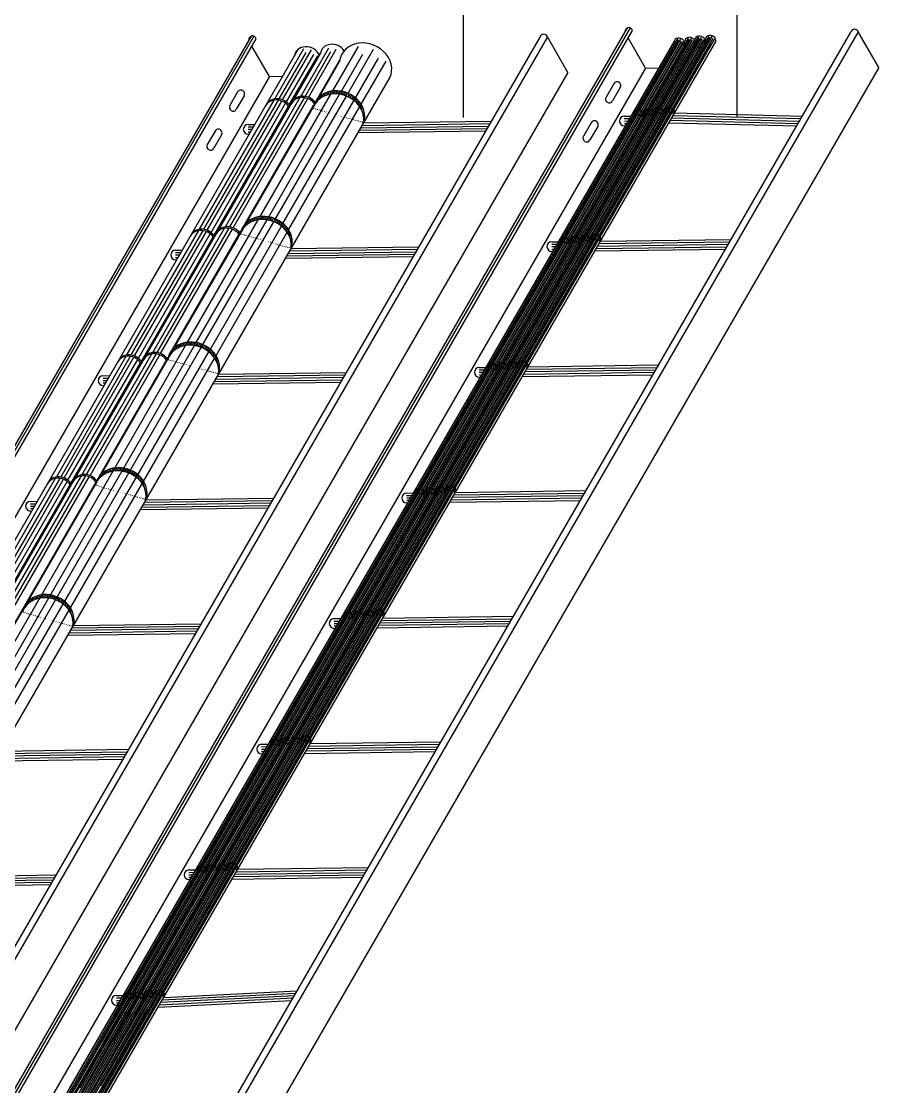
# Model space of a CAD drawing. Header units: millimetres. Extents: x -1335 to 33749, y 2338 to 5277.
# Drawn here: x 32895.4 to 33113, y 4265.2 to 4535.8 of the extents above; entities that cross this region are included whole.
import ezdxf

# ---------------------------------------------------------------- set-up
doc = ezdxf.new("R2010")
doc.units = ezdxf.units.MM
doc.layers.add('CABLE TRAY', color=4, linetype='Continuous')
doc.layers.add('metraj', color=7, linetype='Continuous')

msp = doc.modelspace()

# ---------------------------------------------------------------- hatches: boundary and pattern name
at = {"layer": 'metraj', "linetype": 'ByBlock'}
h = msp.add_hatch(dxfattribs=at)
h.set_pattern_fill('ANSI31', color=8, scale=0.122809, angle=30, style=0)
h.set_pattern_definition([(105, (32903.29036, 5238.92474), (-0.37663235, -0.10091833), [])])
edge = h.paths.add_edge_path()
edge.add_ellipse((32975.96, 4512.29), major_axis=(-6.3, 2.31), ratio=0.85704, start_angle=180.1505, end_angle=336.4021)
edge.add_ellipse((32975.96, 4512.29), major_axis=(-6.3, 2.31), ratio=0.85704, start_angle=336.4021, end_angle=343.5778)
edge.add_line((32970.48, 4516.03), (32969.68, 4514.65))
edge.add_ellipse((32975.96, 4512.29), major_axis=(-6.3, 2.31), ratio=0.85704, start_angle=359.5297, end_angle=366.7054)
edge.add_ellipse((32975.96, 4512.29), major_axis=(-6.3, 2.31), ratio=0.85704, start_angle=366.7054, end_angle=368.5068)
edge.add_ellipse((32975.74, 4511.48), major_axis=(-6.3, 2.31), ratio=0.85704, start_angle=188.5068, end_angle=360.1505, ccw=False)
h = msp.add_hatch(dxfattribs=at)
h.set_pattern_fill('ANSI31', color=8, scale=0.024562, angle=30, style=0)
h.set_pattern_definition([(105, (33040.13018, 4657.72838), (-0.07532647, -0.020183667), [])])
edge = h.paths.add_edge_path()
edge.add_line((33053.57, 4513.15), (33053.41, 4512.87))
edge.add_ellipse((33054.66, 4512.4), major_axis=(-1.26, 0.46), ratio=0.85704, start_angle=359.5297, end_angle=368.5068)
edge.add_ellipse((33054.62, 4512.24), major_axis=(-1.26, 0.46), ratio=0.85704, start_angle=188.5068, end_angle=360.1505, ccw=False)
edge.add_ellipse((33054.66, 4512.4), major_axis=(-1.26, 0.46), ratio=0.85704, start_angle=180.1505, end_angle=343.5778)
h = msp.add_hatch(dxfattribs=at)
h.set_pattern_fill('ANSI31', color=8, scale=0.024562, angle=30, style=0)
h.set_pattern_definition([(105, (33042.68575, 4658.034325), (-0.07532647, -0.020183667), [])])
edge = h.paths.add_edge_path()
edge.add_line((33056.12, 4513.46), (33055.96, 4513.18))
edge.add_ellipse((33057.22, 4512.71), major_axis=(-1.26, 0.46), ratio=0.85704, start_angle=359.5297, end_angle=368.5068)
edge.add_ellipse((33057.18, 4512.55), major_axis=(-1.26, 0.46), ratio=0.85704, start_angle=188.5068, end_angle=360.1505, ccw=False)
edge.add_ellipse((33057.22, 4512.71), major_axis=(-1.26, 0.46), ratio=0.85704, start_angle=180.1505, end_angle=343.5778)
h = msp.add_hatch(dxfattribs=at)
h.set_pattern_fill('ANSI31', color=8, scale=0.024562, angle=30, style=0)
h.set_pattern_definition([(105, (33045.372525, 4658.22063), (-0.07532647, -0.020183667), [])])
edge = h.paths.add_edge_path()
edge.add_line((33058.81, 4513.64), (33058.65, 4513.37))
edge.add_ellipse((33059.91, 4512.89), major_axis=(-1.26, 0.46), ratio=0.85704, start_angle=359.5297, end_angle=368.5068)
edge.add_ellipse((33059.86, 4512.73), major_axis=(-1.26, 0.46), ratio=0.85704, start_angle=188.5068, end_angle=360.1505, ccw=False)
edge.add_ellipse((33059.91, 4512.89), major_axis=(-1.26, 0.46), ratio=0.85704, start_angle=180.1505, end_angle=343.5778)
h = msp.add_hatch(dxfattribs=at)
h.set_pattern_fill('ANSI31', color=8, scale=0.024562, angle=30, style=0)
h.set_pattern_definition([(105, (33037.44227, 4657.54142), (-0.07532647, -0.020183667), [])])
edge = h.paths.add_edge_path()
edge.add_line((33050.88, 4512.96), (33050.72, 4512.69))
edge.add_ellipse((33051.98, 4512.21), major_axis=(-1.26, 0.46), ratio=0.85704, start_angle=359.5297, end_angle=368.5068)
edge.add_ellipse((33051.93, 4512.05), major_axis=(-1.26, 0.46), ratio=0.85704, start_angle=188.5068, end_angle=360.1505, ccw=False)
edge.add_ellipse((33051.98, 4512.21), major_axis=(-1.26, 0.46), ratio=0.85704, start_angle=180.1505, end_angle=343.5778)
h = msp.add_hatch(dxfattribs=at)
h.set_pattern_fill('ANSI31', color=8, scale=0.122809, angle=30, style=0)
h.set_pattern_definition([(105, (32884.869, 5207.01804), (-0.37663235, -0.10091833), [])])
edge = h.paths.add_edge_path()
edge.add_ellipse((32957.54, 4480.38), major_axis=(-6.3, 2.31), ratio=0.85704, start_angle=180.1505, end_angle=336.4021)
edge.add_ellipse((32957.54, 4480.38), major_axis=(-6.3, 2.31), ratio=0.85704, start_angle=336.4021, end_angle=343.5778)
edge.add_line((32952.06, 4484.13), (32951.26, 4482.74))
edge.add_ellipse((32957.54, 4480.38), major_axis=(-6.3, 2.31), ratio=0.85704, start_angle=359.5297, end_angle=366.7054)
edge.add_ellipse((32957.54, 4480.38), major_axis=(-6.3, 2.31), ratio=0.85704, start_angle=366.7054, end_angle=368.5068)
edge.add_ellipse((32957.32, 4479.57), major_axis=(-6.3, 2.31), ratio=0.85704, start_angle=188.5068, end_angle=360.1505, ccw=False)
h = msp.add_hatch(dxfattribs=at)
h.set_pattern_fill('ANSI31', color=8, scale=0.024562, angle=30, style=0)
h.set_pattern_definition([(105, (33021.42691, 4625.333376), (-0.07532647, -0.020183667), [])])
edge = h.paths.add_edge_path()
edge.add_line((33034.87, 4480.76), (33034.71, 4480.48))
edge.add_ellipse((33035.96, 4480.01), major_axis=(-1.26, 0.46), ratio=0.85704, start_angle=359.5297, end_angle=368.5068)
edge.add_ellipse((33035.92, 4479.84), major_axis=(-1.26, 0.46), ratio=0.85704, start_angle=188.5068, end_angle=360.1505, ccw=False)
edge.add_ellipse((33035.96, 4480.01), major_axis=(-1.26, 0.46), ratio=0.85704, start_angle=180.1505, end_angle=343.5778)
h = msp.add_hatch(dxfattribs=at)
h.set_pattern_fill('ANSI31', color=8, scale=0.024562, angle=30, style=0)
h.set_pattern_definition([(105, (33023.982485, 4625.63932), (-0.07532647, -0.020183667), [])])
edge = h.paths.add_edge_path()
edge.add_line((33037.42, 4481.06), (33037.26, 4480.78))
edge.add_ellipse((33038.52, 4480.31), major_axis=(-1.26, 0.46), ratio=0.85704, start_angle=359.5297, end_angle=368.5068)
edge.add_ellipse((33038.47, 4480.15), major_axis=(-1.26, 0.46), ratio=0.85704, start_angle=188.5068, end_angle=360.1505, ccw=False)
edge.add_ellipse((33038.52, 4480.31), major_axis=(-1.26, 0.46), ratio=0.85704, start_angle=180.1505, end_angle=343.5778)
h = msp.add_hatch(dxfattribs=at)
h.set_pattern_fill('ANSI31', color=8, scale=0.024562, angle=30, style=0)
h.set_pattern_definition([(105, (33026.66926, 4625.82562), (-0.07532647, -0.020183667), [])])
edge = h.paths.add_edge_path()
edge.add_line((33040.11, 4481.25), (33039.95, 4480.97))
edge.add_ellipse((33041.2, 4480.5), major_axis=(-1.26, 0.46), ratio=0.85704, start_angle=359.5297, end_angle=368.5068)
edge.add_ellipse((33041.16, 4480.34), major_axis=(-1.26, 0.46), ratio=0.85704, start_angle=188.5068, end_angle=360.1505, ccw=False)
edge.add_ellipse((33041.2, 4480.5), major_axis=(-1.26, 0.46), ratio=0.85704, start_angle=180.1505, end_angle=343.5778)
h = msp.add_hatch(dxfattribs=at)
h.set_pattern_fill('ANSI31', color=8, scale=0.024562, angle=30, style=0)
h.set_pattern_definition([(105, (33018.739, 4625.14641), (-0.07532647, -0.020183667), [])])
edge = h.paths.add_edge_path()
edge.add_line((33032.18, 4480.57), (33032.02, 4480.29))
edge.add_ellipse((33033.27, 4479.82), major_axis=(-1.26, 0.46), ratio=0.85704, start_angle=359.5297, end_angle=368.5068)
edge.add_ellipse((33033.23, 4479.66), major_axis=(-1.26, 0.46), ratio=0.85704, start_angle=188.5068, end_angle=360.1505, ccw=False)
edge.add_ellipse((33033.27, 4479.82), major_axis=(-1.26, 0.46), ratio=0.85704, start_angle=180.1505, end_angle=343.5778)
h = msp.add_hatch(dxfattribs=at)
h.set_pattern_fill('ANSI31', color=8, scale=0.122809, angle=30, style=0)
h.set_pattern_definition([(105, (32866.44767, 5175.11133), (-0.37663235, -0.10091833), [])])
edge = h.paths.add_edge_path()
edge.add_ellipse((32939.12, 4448.48), major_axis=(-6.3, 2.31), ratio=0.85704, start_angle=180.1505, end_angle=336.4021)
edge.add_ellipse((32939.12, 4448.48), major_axis=(-6.3, 2.31), ratio=0.85704, start_angle=336.4021, end_angle=343.5778)
edge.add_line((32933.64, 4452.22), (32932.84, 4450.83))
edge.add_ellipse((32939.12, 4448.48), major_axis=(-6.3, 2.31), ratio=0.85704, start_angle=359.5297, end_angle=366.7054)
edge.add_ellipse((32939.12, 4448.48), major_axis=(-6.3, 2.31), ratio=0.85704, start_angle=366.7054, end_angle=368.5068)
edge.add_ellipse((32938.9, 4447.67), major_axis=(-6.3, 2.31), ratio=0.85704, start_angle=188.5068, end_angle=360.1505, ccw=False)
h = msp.add_hatch(dxfattribs=at)
h.set_pattern_fill('ANSI31', color=8, scale=0.024562, angle=30, style=0)
h.set_pattern_definition([(105, (33000.2342, 4593.09515), (-0.07532647, -0.020183667), [])])
edge = h.paths.add_edge_path()
edge.add_line((33013.67, 4448.52), (33013.51, 4448.24))
edge.add_ellipse((33014.77, 4447.77), major_axis=(-1.26, 0.46), ratio=0.85704, start_angle=359.5297, end_angle=368.5068)
edge.add_ellipse((33014.72, 4447.61), major_axis=(-1.26, 0.46), ratio=0.85704, start_angle=188.5068, end_angle=360.1505, ccw=False)
edge.add_ellipse((33014.77, 4447.77), major_axis=(-1.26, 0.46), ratio=0.85704, start_angle=180.1505, end_angle=343.5778)
h = msp.add_hatch(dxfattribs=at)
h.set_pattern_fill('ANSI31', color=8, scale=0.024562, angle=30, style=0)
h.set_pattern_definition([(105, (33002.92211, 4593.28211), (-0.07532647, -0.020183667), [])])
edge = h.paths.add_edge_path()
edge.add_line((33016.36, 4448.7), (33016.2, 4448.43))
edge.add_ellipse((33017.46, 4447.96), major_axis=(-1.26, 0.46), ratio=0.85704, start_angle=359.5297, end_angle=368.5068)
edge.add_ellipse((33017.41, 4447.79), major_axis=(-1.26, 0.46), ratio=0.85704, start_angle=188.5068, end_angle=360.1505, ccw=False)
edge.add_ellipse((33017.46, 4447.96), major_axis=(-1.26, 0.46), ratio=0.85704, start_angle=180.1505, end_angle=343.5778)
h = msp.add_hatch(dxfattribs=at)
h.set_pattern_fill('ANSI31', color=8, scale=0.024562, angle=30, style=0)
h.set_pattern_definition([(105, (33005.47768, 4593.58805), (-0.07532647, -0.020183667), [])])
edge = h.paths.add_edge_path()
edge.add_line((33018.92, 4449.01), (33018.76, 4448.73))
edge.add_ellipse((33020.01, 4448.26), major_axis=(-1.26, 0.46), ratio=0.85704, start_angle=359.5297, end_angle=368.5068)
edge.add_ellipse((33019.97, 4448.1), major_axis=(-1.26, 0.46), ratio=0.85704, start_angle=188.5068, end_angle=360.1505, ccw=False)
edge.add_ellipse((33020.01, 4448.26), major_axis=(-1.26, 0.46), ratio=0.85704, start_angle=180.1505, end_angle=343.5778)
h = msp.add_hatch(dxfattribs=at)
h.set_pattern_fill('ANSI31', color=8, scale=0.024562, angle=30, style=0)
h.set_pattern_definition([(105, (33008.16445, 4593.77436), (-0.07532647, -0.020183667), [])])
edge = h.paths.add_edge_path()
edge.add_line((33021.6, 4449.2), (33021.44, 4448.92))
edge.add_ellipse((33022.7, 4448.45), major_axis=(-1.26, 0.46), ratio=0.85704, start_angle=359.5297, end_angle=368.5068)
edge.add_ellipse((33022.66, 4448.29), major_axis=(-1.26, 0.46), ratio=0.85704, start_angle=188.5068, end_angle=360.1505, ccw=False)
edge.add_ellipse((33022.7, 4448.45), major_axis=(-1.26, 0.46), ratio=0.85704, start_angle=180.1505, end_angle=343.5778)
h = msp.add_hatch(dxfattribs=at)
h.set_pattern_fill('ANSI31', color=8, scale=0.122809, angle=30, style=0)
h.set_pattern_definition([(105, (32848.02632, 5143.20462), (-0.37663235, -0.10091833), [])])
edge = h.paths.add_edge_path()
edge.add_ellipse((32920.7, 4416.57), major_axis=(-6.3, 2.31), ratio=0.85704, start_angle=180.1505, end_angle=336.4021)
edge.add_ellipse((32920.7, 4416.57), major_axis=(-6.3, 2.31), ratio=0.85704, start_angle=336.4021, end_angle=343.5778)
edge.add_line((32915.22, 4420.31), (32914.42, 4418.93))
edge.add_ellipse((32920.7, 4416.57), major_axis=(-6.3, 2.31), ratio=0.85704, start_angle=359.5297, end_angle=366.7054)
edge.add_ellipse((32920.7, 4416.57), major_axis=(-6.3, 2.31), ratio=0.85704, start_angle=366.7054, end_angle=368.5068)
edge.add_ellipse((32920.48, 4415.76), major_axis=(-6.3, 2.31), ratio=0.85704, start_angle=188.5068, end_angle=360.1505, ccw=False)
h = msp.add_hatch(dxfattribs=at)
h.set_pattern_fill('ANSI31', color=8, scale=0.024562, angle=30, style=0)
h.set_pattern_definition([(105, (32981.90632, 4561.35033), (-0.07532647, -0.020183667), [])])
edge = h.paths.add_edge_path()
edge.add_line((32995.34, 4416.77), (32995.18, 4416.49))
edge.add_ellipse((32996.44, 4416.02), major_axis=(-1.26, 0.46), ratio=0.85704, start_angle=359.5297, end_angle=368.5068)
edge.add_ellipse((32996.4, 4415.86), major_axis=(-1.26, 0.46), ratio=0.85704, start_angle=188.5068, end_angle=360.1505, ccw=False)
edge.add_ellipse((32996.44, 4416.02), major_axis=(-1.26, 0.46), ratio=0.85704, start_angle=180.1505, end_angle=343.5778)
h = msp.add_hatch(dxfattribs=at)
h.set_pattern_fill('ANSI31', color=8, scale=0.024562, angle=30, style=0)
h.set_pattern_definition([(105, (32984.59423, 4561.53729), (-0.07532647, -0.020183667), [])])
edge = h.paths.add_edge_path()
edge.add_line((32998.03, 4416.96), (32997.87, 4416.68))
edge.add_ellipse((32999.13, 4416.21), major_axis=(-1.26, 0.46), ratio=0.85704, start_angle=359.5297, end_angle=368.5068)
edge.add_ellipse((32999.08, 4416.05), major_axis=(-1.26, 0.46), ratio=0.85704, start_angle=188.5068, end_angle=360.1505, ccw=False)
edge.add_ellipse((32999.13, 4416.21), major_axis=(-1.26, 0.46), ratio=0.85704, start_angle=180.1505, end_angle=343.5778)
h = msp.add_hatch(dxfattribs=at)
h.set_pattern_fill('ANSI31', color=8, scale=0.024562, angle=30, style=0)
h.set_pattern_definition([(105, (32987.1498, 4561.84323), (-0.07532647, -0.020183667), [])])
edge = h.paths.add_edge_path()
edge.add_line((33000.59, 4417.27), (33000.43, 4416.99))
edge.add_ellipse((33001.68, 4416.52), major_axis=(-1.26, 0.46), ratio=0.85704, start_angle=359.5297, end_angle=368.5068)
edge.add_ellipse((33001.64, 4416.35), major_axis=(-1.26, 0.46), ratio=0.85704, start_angle=188.5068, end_angle=360.1505, ccw=False)
edge.add_ellipse((33001.68, 4416.52), major_axis=(-1.26, 0.46), ratio=0.85704, start_angle=180.1505, end_angle=343.5778)
h = msp.add_hatch(dxfattribs=at)
h.set_pattern_fill('ANSI31', color=8, scale=0.024562, angle=30, style=0)
h.set_pattern_definition([(105, (32989.83657, 4562.02954), (-0.07532647, -0.020183667), [])])
edge = h.paths.add_edge_path()
edge.add_line((33003.28, 4417.45), (33003.11, 4417.17))
edge.add_ellipse((33004.37, 4416.7), major_axis=(-1.26, 0.46), ratio=0.85704, start_angle=359.5297, end_angle=368.5068)
edge.add_ellipse((33004.33, 4416.54), major_axis=(-1.26, 0.46), ratio=0.85704, start_angle=188.5068, end_angle=360.1505, ccw=False)
edge.add_ellipse((33004.37, 4416.7), major_axis=(-1.26, 0.46), ratio=0.85704, start_angle=180.1505, end_angle=343.5778)
h = msp.add_hatch(dxfattribs=at)
h.set_pattern_fill('ANSI31', color=8, scale=0.122809, angle=30, style=0)
h.set_pattern_definition([(105, (32829.49795, 5110.96814), (-0.37663235, -0.10091833), [])])
edge = h.paths.add_edge_path()
edge.add_ellipse((32902.17, 4384.33), major_axis=(-6.3, 2.31), ratio=0.85704, start_angle=180.1505, end_angle=336.4021)
edge.add_ellipse((32902.17, 4384.33), major_axis=(-6.3, 2.31), ratio=0.85704, start_angle=336.4021, end_angle=343.5778)
edge.add_line((32896.69, 4388.08), (32895.89, 4386.69))
edge.add_ellipse((32902.17, 4384.33), major_axis=(-6.3, 2.31), ratio=0.85704, start_angle=359.5297, end_angle=366.7054)
edge.add_ellipse((32902.17, 4384.33), major_axis=(-6.3, 2.31), ratio=0.85704, start_angle=366.7054, end_angle=368.5068)
edge.add_ellipse((32901.95, 4383.52), major_axis=(-6.3, 2.31), ratio=0.85704, start_angle=188.5068, end_angle=360.1505, ccw=False)
h = msp.add_hatch(dxfattribs=at)
h.set_pattern_fill('ANSI31', color=8, scale=0.024562, angle=30, style=0)
h.set_pattern_definition([(105, (32971.68812, 4530.5955), (-0.07532647, -0.020183667), [])])
edge = h.paths.add_edge_path()
edge.add_line((32985.13, 4386.02), (32984.97, 4385.74))
edge.add_ellipse((32986.22, 4385.27), major_axis=(-1.26, 0.46), ratio=0.85704, start_angle=359.5297, end_angle=368.5068)
edge.add_ellipse((32986.18, 4385.11), major_axis=(-1.26, 0.46), ratio=0.85704, start_angle=188.5068, end_angle=360.1505, ccw=False)
edge.add_ellipse((32986.22, 4385.27), major_axis=(-1.26, 0.46), ratio=0.85704, start_angle=180.1505, end_angle=343.5778)
h = msp.add_hatch(dxfattribs=at)
h.set_pattern_fill('ANSI31', color=8, scale=0.024562, angle=30, style=0)
h.set_pattern_definition([(105, (32963.757866, 4529.91629), (-0.07532647, -0.020183667), [])])
edge = h.paths.add_edge_path()
edge.add_line((32977.2, 4385.34), (32977.04, 4385.06))
edge.add_ellipse((32978.29, 4384.59), major_axis=(-1.26, 0.46), ratio=0.85704, start_angle=359.5297, end_angle=368.5068)
edge.add_ellipse((32978.25, 4384.43), major_axis=(-1.26, 0.46), ratio=0.85704, start_angle=188.5068, end_angle=360.1505, ccw=False)
edge.add_ellipse((32978.29, 4384.59), major_axis=(-1.26, 0.46), ratio=0.85704, start_angle=180.1505, end_angle=343.5778)
h = msp.add_hatch(dxfattribs=at)
h.set_pattern_fill('ANSI31', color=8, scale=0.024562, angle=30, style=0)
h.set_pattern_definition([(105, (32966.445776, 4530.10325), (-0.07532647, -0.020183667), [])])
edge = h.paths.add_edge_path()
edge.add_line((32979.88, 4385.53), (32979.72, 4385.25))
edge.add_ellipse((32980.98, 4384.78), major_axis=(-1.26, 0.46), ratio=0.85704, start_angle=359.5297, end_angle=368.5068)
edge.add_ellipse((32980.94, 4384.61), major_axis=(-1.26, 0.46), ratio=0.85704, start_angle=188.5068, end_angle=360.1505, ccw=False)
edge.add_ellipse((32980.98, 4384.78), major_axis=(-1.26, 0.46), ratio=0.85704, start_angle=180.1505, end_angle=343.5778)
h = msp.add_hatch(dxfattribs=at)
h.set_pattern_fill('ANSI31', color=8, scale=0.024562, angle=30, style=0)
h.set_pattern_definition([(105, (32969.00135, 4530.40919), (-0.07532647, -0.020183667), [])])
edge = h.paths.add_edge_path()
edge.add_line((32982.44, 4385.83), (32982.28, 4385.55))
edge.add_ellipse((32983.54, 4385.08), major_axis=(-1.26, 0.46), ratio=0.85704, start_angle=359.5297, end_angle=368.5068)
edge.add_ellipse((32983.49, 4384.92), major_axis=(-1.26, 0.46), ratio=0.85704, start_angle=188.5068, end_angle=360.1505, ccw=False)
edge.add_ellipse((32983.54, 4385.08), major_axis=(-1.26, 0.46), ratio=0.85704, start_angle=180.1505, end_angle=343.5778)
h = msp.add_hatch(dxfattribs=at)
h.set_pattern_fill('ANSI31', color=8, scale=0.024562, angle=30, style=0)
h.set_pattern_definition([(105, (32950.40573, 4498.200634), (-0.07532647, -0.020183667), [])])
edge = h.paths.add_edge_path()
edge.add_line((32963.84, 4353.62), (32963.68, 4353.35))
edge.add_ellipse((32964.94, 4352.87), major_axis=(-1.26, 0.46), ratio=0.85704, start_angle=359.5297, end_angle=368.5068)
edge.add_ellipse((32964.9, 4352.71), major_axis=(-1.26, 0.46), ratio=0.85704, start_angle=188.5068, end_angle=360.1505, ccw=False)
edge.add_ellipse((32964.94, 4352.87), major_axis=(-1.26, 0.46), ratio=0.85704, start_angle=180.1505, end_angle=343.5778)
h = msp.add_hatch(dxfattribs=at)
h.set_pattern_fill('ANSI31', color=8, scale=0.024562, angle=30, style=0)
h.set_pattern_definition([(105, (32953.0925, 4498.38694), (-0.07532647, -0.020183667), [])])
edge = h.paths.add_edge_path()
edge.add_line((32966.53, 4353.81), (32966.37, 4353.53))
edge.add_ellipse((32967.63, 4353.06), major_axis=(-1.26, 0.46), ratio=0.85704, start_angle=359.5297, end_angle=368.5068)
edge.add_ellipse((32967.58, 4352.9), major_axis=(-1.26, 0.46), ratio=0.85704, start_angle=188.5068, end_angle=360.1505, ccw=False)
edge.add_ellipse((32967.63, 4353.06), major_axis=(-1.26, 0.46), ratio=0.85704, start_angle=180.1505, end_angle=343.5778)
h = msp.add_hatch(dxfattribs=at)
h.set_pattern_fill('ANSI31', color=8, scale=0.024562, angle=30, style=0)
h.set_pattern_definition([(105, (32945.162246, 4497.70773), (-0.07532647, -0.020183667), [])])
edge = h.paths.add_edge_path()
edge.add_line((32958.6, 4353.13), (32958.44, 4352.85))
edge.add_ellipse((32959.7, 4352.38), major_axis=(-1.26, 0.46), ratio=0.85704, start_angle=359.5297, end_angle=368.5068)
edge.add_ellipse((32959.65, 4352.22), major_axis=(-1.26, 0.46), ratio=0.85704, start_angle=188.5068, end_angle=360.1505, ccw=False)
edge.add_ellipse((32959.7, 4352.38), major_axis=(-1.26, 0.46), ratio=0.85704, start_angle=180.1505, end_angle=343.5778)
h = msp.add_hatch(dxfattribs=at)
h.set_pattern_fill('ANSI31', color=8, scale=0.024562, angle=30, style=0)
h.set_pattern_definition([(105, (32947.850156, 4497.89469), (-0.07532647, -0.020183667), [])])
edge = h.paths.add_edge_path()
edge.add_line((32961.29, 4353.32), (32961.13, 4353.04))
edge.add_ellipse((32962.38, 4352.57), major_axis=(-1.26, 0.46), ratio=0.85704, start_angle=359.5297, end_angle=368.5068)
edge.add_ellipse((32962.34, 4352.41), major_axis=(-1.26, 0.46), ratio=0.85704, start_angle=188.5068, end_angle=360.1505, ccw=False)
edge.add_ellipse((32962.38, 4352.57), major_axis=(-1.26, 0.46), ratio=0.85704, start_angle=180.1505, end_angle=343.5778)
h = msp.add_hatch(dxfattribs=at)
h.set_pattern_fill('ANSI31', color=8, scale=0.024562, angle=30, style=0)
h.set_pattern_definition([(105, (32929.234444, 4465.651335), (-0.07532647, -0.020183667), [])])
edge = h.paths.add_edge_path()
edge.add_line((32942.67, 4321.07), (32942.51, 4320.8))
edge.add_ellipse((32943.77, 4320.32), major_axis=(-1.26, 0.46), ratio=0.85704, start_angle=359.5297, end_angle=368.5068)
edge.add_ellipse((32943.73, 4320.16), major_axis=(-1.26, 0.46), ratio=0.85704, start_angle=188.5068, end_angle=360.1505, ccw=False)
edge.add_ellipse((32943.77, 4320.32), major_axis=(-1.26, 0.46), ratio=0.85704, start_angle=180.1505, end_angle=343.5778)
h = msp.add_hatch(dxfattribs=at)
h.set_pattern_fill('ANSI31', color=8, scale=0.024562, angle=30, style=0)
h.set_pattern_definition([(105, (32931.79002, 4465.95728), (-0.07532647, -0.020183667), [])])
edge = h.paths.add_edge_path()
edge.add_line((32945.23, 4321.38), (32945.07, 4321.1))
edge.add_ellipse((32946.32, 4320.63), major_axis=(-1.26, 0.46), ratio=0.85704, start_angle=359.5297, end_angle=368.5068)
edge.add_ellipse((32946.28, 4320.47), major_axis=(-1.26, 0.46), ratio=0.85704, start_angle=188.5068, end_angle=360.1505, ccw=False)
edge.add_ellipse((32946.32, 4320.63), major_axis=(-1.26, 0.46), ratio=0.85704, start_angle=180.1505, end_angle=343.5778)
h = msp.add_hatch(dxfattribs=at)
h.set_pattern_fill('ANSI31', color=8, scale=0.024562, angle=30, style=0)
h.set_pattern_definition([(105, (32934.47679, 4466.14358), (-0.07532647, -0.020183667), [])])
edge = h.paths.add_edge_path()
edge.add_line((32947.92, 4321.57), (32947.76, 4321.29))
edge.add_ellipse((32949.01, 4320.82), major_axis=(-1.26, 0.46), ratio=0.85704, start_angle=359.5297, end_angle=368.5068)
edge.add_ellipse((32948.97, 4320.65), major_axis=(-1.26, 0.46), ratio=0.85704, start_angle=188.5068, end_angle=360.1505, ccw=False)
edge.add_ellipse((32949.01, 4320.82), major_axis=(-1.26, 0.46), ratio=0.85704, start_angle=180.1505, end_angle=343.5778)
h = msp.add_hatch(dxfattribs=at)
h.set_pattern_fill('ANSI31', color=8, scale=0.024562, angle=30, style=0)
h.set_pattern_definition([(105, (32926.546535, 4465.46437), (-0.07532647, -0.020183667), [])])
edge = h.paths.add_edge_path()
edge.add_line((32939.99, 4320.89), (32939.82, 4320.61))
edge.add_ellipse((32941.08, 4320.14), major_axis=(-1.26, 0.46), ratio=0.85704, start_angle=359.5297, end_angle=368.5068)
edge.add_ellipse((32941.04, 4319.98), major_axis=(-1.26, 0.46), ratio=0.85704, start_angle=188.5068, end_angle=360.1505, ccw=False)
edge.add_ellipse((32941.08, 4320.14), major_axis=(-1.26, 0.46), ratio=0.85704, start_angle=180.1505, end_angle=343.5778)
h = msp.add_hatch(dxfattribs=at)
h.set_pattern_fill('ANSI31', color=8, scale=0.024562, angle=30, style=0)
h.set_pattern_definition([(105, (32907.94485, 4433.2453), (-0.07532647, -0.020183667), [])])
edge = h.paths.add_edge_path()
edge.add_line((32921.38, 4288.67), (32921.22, 4288.39))
edge.add_ellipse((32922.48, 4287.92), major_axis=(-1.26, 0.46), ratio=0.85704, start_angle=359.5297, end_angle=368.5068)
edge.add_ellipse((32922.44, 4287.76), major_axis=(-1.26, 0.46), ratio=0.85704, start_angle=188.5068, end_angle=360.1505, ccw=False)
edge.add_ellipse((32922.48, 4287.92), major_axis=(-1.26, 0.46), ratio=0.85704, start_angle=180.1505, end_angle=343.5778)
h = msp.add_hatch(dxfattribs=at)
h.set_pattern_fill('ANSI31', color=8, scale=0.024562, angle=30, style=0)
h.set_pattern_definition([(105, (32910.63276, 4433.432266), (-0.07532647, -0.020183667), [])])
edge = h.paths.add_edge_path()
edge.add_line((32924.07, 4288.85), (32923.91, 4288.58))
edge.add_ellipse((32925.17, 4288.11), major_axis=(-1.26, 0.46), ratio=0.85704, start_angle=359.5297, end_angle=368.5068)
edge.add_ellipse((32925.12, 4287.94), major_axis=(-1.26, 0.46), ratio=0.85704, start_angle=188.5068, end_angle=360.1505, ccw=False)
edge.add_ellipse((32925.17, 4288.11), major_axis=(-1.26, 0.46), ratio=0.85704, start_angle=180.1505, end_angle=343.5778)
h = msp.add_hatch(dxfattribs=at)
h.set_pattern_fill('ANSI31', color=8, scale=0.024562, angle=30, style=0)
h.set_pattern_definition([(105, (32913.18833, 4433.73821), (-0.07532647, -0.020183667), [])])
edge = h.paths.add_edge_path()
edge.add_line((32926.63, 4289.16), (32926.47, 4288.88))
edge.add_ellipse((32927.72, 4288.41), major_axis=(-1.26, 0.46), ratio=0.85704, start_angle=359.5297, end_angle=368.5068)
edge.add_ellipse((32927.68, 4288.25), major_axis=(-1.26, 0.46), ratio=0.85704, start_angle=188.5068, end_angle=360.1505, ccw=False)
edge.add_ellipse((32927.72, 4288.41), major_axis=(-1.26, 0.46), ratio=0.85704, start_angle=180.1505, end_angle=343.5778)
h = msp.add_hatch(dxfattribs=at)
h.set_pattern_fill('ANSI31', color=8, scale=0.024562, angle=30, style=0)
h.set_pattern_definition([(105, (32915.8751, 4433.924514), (-0.07532647, -0.020183667), [])])
edge = h.paths.add_edge_path()
edge.add_line((32929.31, 4289.35), (32929.15, 4289.07))
edge.add_ellipse((32930.41, 4288.6), major_axis=(-1.26, 0.46), ratio=0.85704, start_angle=359.5297, end_angle=368.5068)
edge.add_ellipse((32930.37, 4288.44), major_axis=(-1.26, 0.46), ratio=0.85704, start_angle=188.5068, end_angle=360.1505, ccw=False)
edge.add_ellipse((32930.41, 4288.6), major_axis=(-1.26, 0.46), ratio=0.85704, start_angle=180.1505, end_angle=343.5778)

# ---------------------------------------------------------------- linework, layer by layer
at = {"layer": 'CABLE TRAY', "color": 2, "linetype": 'ByBlock'}
for p, q in [((33007.64, 4511.4), (33007.64, 4639.42)), ((33077.07, 4511.49), (33077.07, 4559.27))]:
    msp.add_line(p, q, dxfattribs=at)
at = {"layer": 'metraj', "linetype": 'ByBlock'}
for p, q in [((33049.19, 4534.13), (32880.94, 4242.71)), ((33049.93, 4534.14), (32881.69, 4242.72)), ((32882.25, 4242.07), (33050.5, 4533.49)), ((32938.75, 4243.4), (33105.99, 4533.08)), ((33107.84, 4533.09), (32940.31, 4242.91)), ((33113.03, 4524.11), (33107.84, 4533.09)), ((32953.69, 4532.02), (32785.44, 4240.61)), ((32954.43, 4532.03), (32786.18, 4240.61)), ((32786.74, 4239.96), (32954.99, 4531.38)), ((32859.12, 4240.9), (33027.08, 4531.81)), ((33028.93, 4531.82), (32860.68, 4240.41)), ((32895.1, 4243.08), (33061.26, 4530.88)), ((32904.64, 4241.32), (33071.6, 4530.5)), ((32918.07, 4282.86), (33061.11, 4530.61)), ((32920.76, 4283.05), (33063.8, 4530.8)), ((32923.31, 4283.36), (33066.35, 4531.1)), ((32926, 4283.54), (33069.04, 4531.29)), ((33034.12, 4522.84), (33028.93, 4531.82)), ((33053.87, 4523.92), (33049.42, 4531.63)), ((32799.6, 4240.97), (32965.76, 4528.77)), ((32805.92, 4241.15), (32971.3, 4527.6)), ((32958.37, 4521.81), (32953.92, 4529.52)), ((32971.07, 4516.71), (32976.18, 4525.57)), ((32958.37, 4521.81), (32790.12, 4230.39)), ((32824.3, 4236.39), (32988.99, 4521.64)), ((33034.12, 4522.84), (32865.87, 4231.42)), ((33053.87, 4523.92), (32885.62, 4232.5)), ((33113.03, 4524.11), (32945.5, 4233.93)), ((32958.37, 4521.81), (32961.77, 4521.85)), ((33053.87, 4523.92), (33057.27, 4523.96)), ((33045.79, 4519.95), (33043.81, 4516.53)), ((33047.44, 4519), (33045.46, 4515.57)), ((32950.28, 4517.85), (32948.3, 4514.42)), ((32951.93, 4516.89), (32949.95, 4513.46)), ((32952.64, 4484.8), (32970.03, 4514.91)), ((33048.45, 4511.7), (33050.21, 4511.73)), ((33048.45, 4511.09), (33049.85, 4511.11)), ((33060.5, 4511.28), (33092.93, 4510.46)), ((33060.86, 4511.9), (33093.29, 4511.08)), ((33061.21, 4512.52), (33093.65, 4511.7)), ((32952.94, 4509.59), (32954.7, 4509.62)), ((32952.95, 4508.98), (32954.34, 4509)), ((32952.96, 4508.37), (32953.99, 4508.38)), ((32981.19, 4508.13), (33013.67, 4508.57)), ((32981.55, 4508.75), (33014.02, 4509.19)), ((32981.91, 4509.37), (33014.38, 4509.81)), ((32982.26, 4509.99), (33014.74, 4510.43)), ((33040.07, 4510.05), (33038.09, 4506.62)), ((33041.72, 4509.09), (33039.74, 4505.66)), ((33048.46, 4510.47), (33049.49, 4510.49)), ((33048.47, 4509.86), (33049.13, 4509.87)), ((33048.48, 4509.25), (33048.78, 4509.25)), ((33059.78, 4510.04), (33092.22, 4509.23)), ((33060.14, 4510.66), (33092.58, 4509.84)), ((32944.56, 4507.94), (32942.58, 4504.51)), ((32946.21, 4506.98), (32944.23, 4503.56)), ((32952.97, 4507.75), (32953.63, 4507.76)), ((32952.98, 4507.14), (32953.27, 4507.14)), ((32980.83, 4507.52), (33013.31, 4507.96)), ((32934.21, 4452.87), (32951.82, 4483.38)), ((32963.84, 4478.08), (32996.32, 4478.52)), ((33030.02, 4479.8), (33031.78, 4479.82)), ((33030.03, 4479.18), (33031.43, 4479.2)), ((33030.04, 4478.57), (33031.07, 4478.58)), ((33041.35, 4478.11), (33074.51, 4478.56)), ((33041.71, 4478.73), (33074.87, 4479.18)), ((33042.06, 4479.34), (33075.23, 4479.79)), ((33042.42, 4479.96), (33075.58, 4480.41)), ((32934.52, 4477.69), (32936.28, 4477.71)), ((32934.53, 4477.07), (32935.92, 4477.09)), ((32934.54, 4476.46), (32935.57, 4476.47)), ((32934.55, 4475.84), (32935.21, 4475.85)), ((32962.41, 4475.61), (32994.89, 4476.05)), ((32962.77, 4476.23), (32995.25, 4476.67)), ((32963.13, 4476.85), (32995.6, 4477.29)), ((32963.49, 4477.47), (32995.96, 4477.91)), ((33030.05, 4477.95), (33030.71, 4477.96)), ((33030.06, 4477.34), (33030.35, 4477.34)), ((33040.99, 4477.49), (33074.15, 4477.94)), ((32934.55, 4475.23), (32934.85, 4475.23)), ((32878.85, 4356.98), (32933.39, 4451.45)), ((32945.06, 4445.56), (32977.54, 4446)), ((32945.42, 4446.18), (32977.9, 4446.62)), ((33011.6, 4447.89), (33013.36, 4447.91)), ((33011.61, 4447.27), (33013.01, 4447.29)), ((33011.62, 4446.66), (33012.65, 4446.67)), ((33011.63, 4446.05), (33012.29, 4446.06)), ((33022.57, 4445.58), (33055.73, 4446.03)), ((33022.93, 4446.2), (33056.09, 4446.65)), ((33023.28, 4446.82), (33056.45, 4447.27)), ((33023.64, 4447.44), (33056.81, 4447.89)), ((33024, 4448.06), (33057.16, 4448.51)), ((32916.1, 4445.78), (32917.86, 4445.8)), ((32916.11, 4445.17), (32917.5, 4445.18)), ((32916.12, 4444.55), (32917.14, 4444.57)), ((32916.12, 4443.94), (32916.79, 4443.95)), ((32916.13, 4443.32), (32916.43, 4443.33)), ((32943.99, 4443.7), (32976.47, 4444.14)), ((32944.35, 4444.32), (32976.82, 4444.76)), ((32944.71, 4444.94), (32977.18, 4445.38)), ((33011.64, 4445.43), (33011.93, 4445.44)), ((33005.58, 4416.15), (33038.74, 4416.6)), ((32897.68, 4413.87), (32899.44, 4413.9)), ((32926.29, 4413.03), (32958.76, 4413.47)), ((32926.64, 4413.65), (32959.12, 4414.09)), ((32927, 4414.27), (32959.48, 4414.71)), ((32993.18, 4415.98), (32994.94, 4416.01)), ((32993.19, 4415.37), (32994.58, 4415.39)), ((32993.2, 4414.75), (32994.23, 4414.77)), ((32993.21, 4414.14), (32993.87, 4414.15)), ((32993.22, 4413.53), (32993.51, 4413.53)), ((33004.15, 4413.67), (33037.31, 4414.12)), ((33004.51, 4414.29), (33037.67, 4414.74)), ((33004.86, 4414.91), (33038.03, 4415.36)), ((33005.22, 4415.53), (33038.38, 4415.98)), ((32897.69, 4413.26), (32899.08, 4413.28)), ((32897.69, 4412.65), (32898.72, 4412.66)), ((32897.7, 4412.03), (32898.37, 4412.04)), ((32897.71, 4411.42), (32898.01, 4411.42)), ((32925.57, 4411.79), (32958.05, 4412.24)), ((32925.93, 4412.41), (32958.4, 4412.85)), ((32974.76, 4384.08), (32976.52, 4384.1)), ((32986.8, 4383.62), (33019.96, 4384.07)), ((32987.16, 4384.24), (33020.32, 4384.69)), ((32907.51, 4380.51), (32939.98, 4380.95)), ((32907.86, 4381.13), (32940.34, 4381.57)), ((32908.22, 4381.75), (32940.7, 4382.19)), ((32908.58, 4382.36), (32941.05, 4382.8)), ((32974.77, 4383.46), (32976.16, 4383.48)), ((32974.78, 4382.85), (32975.81, 4382.86)), ((32974.79, 4382.23), (32975.45, 4382.24)), ((32974.79, 4381.62), (32975.09, 4381.62)), ((32985.73, 4381.77), (33018.89, 4382.22)), ((32986.08, 4382.39), (33019.25, 4382.84)), ((32986.44, 4383.01), (33019.61, 4383.46)), ((32907.15, 4379.89), (32939.62, 4380.33)), ((32956.34, 4352.17), (32958.1, 4352.19)), ((32956.35, 4351.55), (32957.74, 4351.57)), ((32968.02, 4351.1), (33001.18, 4351.55)), ((32968.38, 4351.72), (33001.54, 4352.17)), ((32968.74, 4352.34), (33001.9, 4352.79)), ((32889.09, 4348.6), (32921.56, 4349.04)), ((32889.44, 4349.22), (32921.92, 4349.66)), ((32889.8, 4349.84), (32922.28, 4350.28)), ((32890.16, 4350.46), (32922.63, 4350.9)), ((32956.36, 4350.94), (32957.38, 4350.95)), ((32956.36, 4350.33), (32957.03, 4350.34)), ((32956.37, 4349.71), (32956.67, 4349.72)), ((32967.31, 4349.86), (33000.47, 4350.31)), ((32967.66, 4350.48), (33000.83, 4350.93)), ((32888.73, 4347.98), (32921.2, 4348.42)), ((32871.74, 4318.55), (32904.21, 4318.99)), ((32937.92, 4320.26), (32939.68, 4320.29)), ((32937.93, 4319.65), (32939.32, 4319.67)), ((32937.93, 4319.03), (32938.96, 4319.05)), ((32949.24, 4318.57), (32982.41, 4319.02)), ((32949.6, 4319.19), (32982.76, 4319.64)), ((32949.96, 4319.81), (32983.12, 4320.26)), ((32950.31, 4320.43), (32983.48, 4320.88)), ((32870.31, 4316.07), (32902.78, 4316.52)), ((32870.66, 4316.69), (32903.14, 4317.13)), ((32871.02, 4317.31), (32903.5, 4317.75)), ((32871.38, 4317.93), (32903.85, 4318.37)), ((32937.94, 4318.42), (32938.61, 4318.43)), ((32937.95, 4317.81), (32938.25, 4317.81)), ((32948.88, 4317.95), (32982.05, 4318.4)), ((32931.16, 4287.26), (32965.06, 4288.97)), ((32931.52, 4287.88), (32965.41, 4289.59)), ((32919.5, 4288.36), (32921.26, 4288.38)), ((32919.5, 4287.74), (32920.9, 4287.76)), ((32919.51, 4287.13), (32920.54, 4287.14)), ((32919.52, 4286.51), (32920.18, 4286.52)), ((32930.09, 4285.4), (32963.98, 4287.12)), ((32930.45, 4286.02), (32964.34, 4287.74)), ((32930.81, 4286.64), (32964.7, 4288.35)), ((32907.62, 4264.76), (32918.53, 4283.66)), ((32910.31, 4264.95), (32921.22, 4283.84)), ((32912.86, 4265.26), (32923.77, 4284.15)), ((32915.55, 4265.44), (32926.46, 4284.34)), ((32919.53, 4285.9), (32919.83, 4285.9))]:
    msp.add_line(p, q, dxfattribs=at)
at = {"layer": 'metraj', "color": 8, "linetype": 'ByBlock'}
for p, q in [((32904, 4245.85), (33068.02, 4529.93)), ((32906.69, 4246.04), (33070.71, 4530.12)), ((32916.22, 4276.42), (33063.07, 4530.78)), ((32918.74, 4283.14), (33062.06, 4531.37)), ((32918.9, 4276.6), (33065.76, 4530.97)), ((32919.18, 4283.13), (33062.29, 4530.99)), ((32919.52, 4283.03), (33062.83, 4531.24)), ((32921.43, 4283.33), (33064.75, 4531.56)), ((32921.46, 4276.91), (33068.32, 4531.27)), ((32921.87, 4283.32), (33064.98, 4531.18)), ((32922.21, 4283.21), (33065.52, 4531.43)), ((32923.99, 4283.64), (33067.3, 4531.87)), ((32924.15, 4277.09), (33071, 4531.46)), ((32924.43, 4283.62), (33067.53, 4531.48)), ((32924.77, 4283.52), (33068.07, 4531.73)), ((32926.67, 4283.82), (33069.99, 4532.05)), ((32927.11, 4283.81), (33070.22, 4531.67)), ((32927.45, 4283.71), (33070.76, 4531.92)), ((33062.2, 4528.45), (33063.47, 4530.64)), ((33064.89, 4528.63), (33066.15, 4530.82)), ((33067.45, 4528.94), (33068.71, 4531.13)), ((33070.13, 4529.12), (33071.4, 4531.31)), ((32898.76, 4245.36), (33062.78, 4529.44)), ((32901.45, 4245.54), (33065.46, 4529.63)), ((32959.73, 4516.12), (32967.09, 4528.88)), ((32960.85, 4516.11), (32967.66, 4527.92)), ((32961.71, 4515.87), (32969.02, 4528.54)), ((32962.67, 4515.32), (32969.63, 4527.39)), ((32966.3, 4516.74), (32973.41, 4529.05)), ((32967.42, 4516.73), (32973.98, 4528.1)), ((32968.28, 4516.49), (32975.34, 4528.72)), ((32974.42, 4518.11), (32980.94, 4529.39)), ((32976.63, 4518.04), (32982.08, 4527.47)), ((32978.33, 4517.53), (32984.8, 4528.73)), ((32961.8, 4484.47), (32986.01, 4526.42)), ((32963.41, 4514.55), (32970.61, 4527.03)), ((32970.62, 4516.28), (32976.24, 4526)), ((32981.65, 4514.74), (32987.98, 4525.69)), ((32947.17, 4483.6), (32966.11, 4516.4)), ((32948.29, 4483.59), (32967.23, 4516.4)), ((32956, 4486.2), (32973.93, 4517.26)), ((32958.21, 4486.14), (32976.19, 4517.27)), ((32959.91, 4485.63), (32977.91, 4516.81)), ((32940.6, 4482.98), (32959.54, 4515.79)), ((32941.72, 4482.98), (32960.66, 4515.78)), ((32942.58, 4482.74), (32961.52, 4515.54)), ((32943.54, 4482.19), (32962.47, 4514.99)), ((32944.28, 4481.41), (32963.22, 4514.22)), ((32949.15, 4483.36), (32968.09, 4516.16)), ((32952.2, 4484.37), (32969.53, 4514.39)), ((32963.23, 4482.84), (32981.3, 4514.14)), ((32937.58, 4454.29), (32955.51, 4485.35)), ((32939.79, 4454.23), (32957.77, 4485.36)), ((32941.49, 4453.72), (32959.49, 4484.9)), ((32943.37, 4452.57), (32961.41, 4483.8)), ((32922.16, 4451.05), (32940.41, 4482.65)), ((32923.28, 4451.05), (32941.53, 4482.65)), ((32924.14, 4450.81), (32942.39, 4482.41)), ((32925.1, 4450.26), (32943.34, 4481.86)), ((32925.84, 4449.48), (32944.09, 4481.08)), ((32928.74, 4451.67), (32946.98, 4483.27)), ((32929.86, 4451.66), (32948.1, 4483.26)), ((32930.72, 4451.43), (32948.96, 4483.02)), ((32933.78, 4452.46), (32951.11, 4482.48)), ((32944.81, 4450.93), (32962.88, 4482.23)), ((32827.24, 4263.18), (32937.09, 4453.45)), ((32829.84, 4263.79), (32939.34, 4453.46)), ((32831.1, 4262.52), (32941.07, 4452.99)), ((32833.2, 4261.74), (32942.99, 4451.89)), ((32910.84, 4420.68), (32928.54, 4451.34)), ((32911.96, 4420.67), (32929.66, 4451.33)), ((32834.55, 4259.95), (32944.46, 4450.32)), ((32878.4, 4356.55), (32932.65, 4450.5)), ((32904.27, 4420.06), (32921.97, 4450.72)), ((32905.39, 4420.06), (32923.09, 4450.71)), ((32906.25, 4419.82), (32923.95, 4450.48)), ((32907.21, 4419.27), (32924.91, 4449.93)), ((32907.95, 4418.49), (32925.65, 4449.15)), ((32912.82, 4420.43), (32930.52, 4451.09)), ((32884.87, 4386.46), (32904.08, 4419.73)), ((32885.99, 4386.45), (32905.2, 4419.72)), ((32886.85, 4386.21), (32906.06, 4419.49)), ((32887.8, 4385.66), (32907.02, 4418.93)), ((32891.44, 4387.07), (32910.65, 4420.35)), ((32892.56, 4387.07), (32911.77, 4420.34)), ((32893.42, 4386.83), (32912.63, 4420.1)), ((32888.55, 4384.88), (32907.76, 4418.16)), ((32897.3, 4246), (32919.27, 4284.06)), ((32897.82, 4246.12), (32919.72, 4284.06)), ((32898.07, 4245.87), (32920.07, 4283.97)), ((32898.49, 4245.71), (32920.45, 4283.75)), ((32899.99, 4246.19), (32921.96, 4284.24)), ((32900.51, 4246.31), (32922.41, 4284.25)), ((32900.76, 4246.06), (32922.75, 4284.15)), ((32901.18, 4245.9), (32923.14, 4283.93)), ((32902.54, 4246.49), (32924.51, 4284.55)), ((32903.06, 4246.62), (32924.96, 4284.55)), ((32903.31, 4246.36), (32925.31, 4284.46)), ((32903.73, 4246.21), (32925.69, 4284.24)), ((32905.23, 4246.68), (32927.2, 4284.74)), ((32905.75, 4246.8), (32927.65, 4284.74)), ((32906, 4246.55), (32928, 4284.64)), ((32906.42, 4246.39), (32928.38, 4284.42))]:
    msp.add_line(p, q, dxfattribs=at)
at = {"layer": 'metraj', "linetype": 'ByBlock'}
for centre, radius, start, end in [((33028.01, 4531.59), 0.953, 14.1957, 166.5211), ((33049.57, 4533.25), 0.953, 14.1957, 186.5581), ((33106.92, 4532.86), 0.953, 14.1957, 166.5211), ((32954.07, 4531.14), 0.953, 14.1957, 186.5581), ((33046.61, 4519.48), 0.953, 330, 150), ((32951.11, 4517.37), 0.953, 330, 150), ((33044.63, 4516.05), 0.953, 150, 330), ((32949.13, 4513.94), 0.953, 150, 330), ((33048.46, 4510.47), 1.23, 90.7768, 270.7768), ((32945.39, 4507.46), 0.953, 330, 150), ((32952.96, 4508.37), 1.23, 90.7768, 270.7768), ((33040.89, 4509.57), 0.953, 330, 150), ((33038.91, 4506.14), 0.953, 150, 330), ((32943.41, 4504.03), 0.953, 150, 330), ((33030.04, 4478.57), 1.23, 90.7768, 270.7768), ((32934.54, 4476.46), 1.23, 90.7768, 270.7768), ((33011.62, 4446.66), 1.23, 90.7768, 270.7768), ((32916.12, 4444.55), 1.23, 90.7768, 270.7768), ((32897.69, 4412.65), 1.23, 90.7768, 270.7768), ((32993.2, 4414.75), 1.23, 90.7768, 270.7768), ((32974.78, 4382.85), 1.23, 90.7768, 270.7768), ((32956.36, 4350.94), 1.23, 90.7768, 270.7768), ((32937.93, 4319.03), 1.23, 90.7768, 270.7768), ((32919.51, 4287.13), 1.23, 90.7768, 270.7768)]:
    msp.add_arc(centre, radius, start, end, dxfattribs=at)
for centre, major_axis, ratio, start_param, end_param in [((32974.6, 4527), (-3.1, 1.37), 0.847483, 4.091583, 6.563449), ((32982.79, 4524.39), (-6.2, 2.74), 0.847483, 2.959667, 6.563449), ((33062.43, 4530.37), (-1.24, 0.55), 0.847483, 2.959667, 6.563449), ((33065.12, 4530.56), (-1.24, 0.55), 0.847483, 2.959667, 6.563449), ((33067.67, 4530.87), (-1.24, 0.55), 0.847483, 2.959667, 6.563449), ((33070.36, 4531.05), (-1.24, 0.55), 0.847483, 2.959667, 6.563449), ((32968.02, 4526.37), (-3.1, 1.37), 0.847483, 3.903517, 6.563449), ((32960.67, 4513.19), (-3.1, 1.37), 0.847483, 3.987491, 6.26471), ((32967.05, 4513.48), (-3.1, 1.37), 0.847483, 4.097126, 6.252957), ((32967.24, 4513.81), (-3.1, 1.37), 0.847483, 4.096222, 6.26471), ((32975.94, 4512.3), (-6.32, 2.32), 0.853465, 3.142508, 6.429946), ((32975.72, 4511.49), (-6.32, 2.32), 0.853465, 3.288353, 6.2841), ((32960.48, 4512.86), (-3.1, 1.37), 0.847483, 3.988461, 6.252957), ((33054.66, 4512.4), (-1.26, 0.46), 0.85704, 3.144219, 6.431657), ((33054.62, 4512.24), (-1.26, 0.46), 0.85704, 3.290065, 6.285812), ((33057.22, 4512.71), (-1.26, 0.46), 0.85704, 3.780894, 6.431657), ((33057.18, 4512.55), (-1.26, 0.46), 0.85704, 3.825427, 6.285812), ((33059.91, 4512.89), (-1.26, 0.46), 0.85704, 3.144219, 6.431657), ((33059.86, 4512.73), (-1.26, 0.46), 0.85704, 3.290065, 6.285812), ((33051.98, 4512.21), (-1.26, 0.46), 0.85704, 3.144219, 6.431657), ((33051.93, 4512.05), (-1.26, 0.46), 0.85704, 3.290065, 6.285812), ((32957.52, 4480.4), (-6.32, 2.32), 0.853465, 3.142508, 6.429946), ((32957.3, 4479.59), (-6.32, 2.32), 0.853465, 3.288353, 6.2841), ((32941.35, 4479.73), (-3.1, 1.37), 0.847483, 3.988461, 6.252957), ((32941.54, 4480.06), (-3.1, 1.37), 0.847483, 3.987491, 6.26471), ((32947.92, 4480.34), (-3.1, 1.37), 0.847483, 4.097126, 6.252957), ((32948.11, 4480.68), (-3.1, 1.37), 0.847483, 4.096222, 6.26471), ((33033.27, 4479.82), (-1.26, 0.46), 0.85704, 3.144219, 6.431657), ((33035.96, 4480.01), (-1.26, 0.46), 0.85704, 3.144219, 6.431657), ((33035.92, 4479.84), (-1.26, 0.46), 0.85704, 3.290065, 6.285812), ((33038.52, 4480.31), (-1.26, 0.46), 0.85704, 3.780894, 6.431657), ((33038.47, 4480.15), (-1.26, 0.46), 0.85704, 3.825427, 6.285812), ((33041.2, 4480.5), (-1.26, 0.46), 0.85704, 3.144219, 6.431657), ((33041.16, 4480.34), (-1.26, 0.46), 0.85704, 3.290065, 6.285812), ((33033.23, 4479.66), (-1.26, 0.46), 0.85704, 3.290065, 6.285812), ((32939.07, 4448.46), (-6.35, 2.28), 0.85238, 3.142005, 6.429443), ((32938.86, 4447.65), (-6.35, 2.28), 0.85238, 3.287851, 6.283598), ((32929.48, 4448.41), (-3.1, 1.37), 0.847483, 4.097126, 6.252957), ((32929.67, 4448.75), (-3.1, 1.37), 0.847483, 4.096222, 6.26471), ((32922.91, 4447.8), (-3.1, 1.37), 0.847483, 3.988461, 6.252957), ((32923.1, 4448.13), (-3.1, 1.37), 0.847483, 3.987491, 6.26471), ((33014.77, 4447.77), (-1.26, 0.46), 0.85704, 3.144219, 6.431657), ((33014.72, 4447.61), (-1.26, 0.46), 0.85704, 3.290065, 6.285812), ((33017.46, 4447.96), (-1.26, 0.46), 0.85704, 3.144219, 6.431657), ((33017.41, 4447.79), (-1.26, 0.46), 0.85704, 3.290065, 6.285812), ((33020.01, 4448.26), (-1.26, 0.46), 0.85704, 3.780894, 6.431657), ((33019.97, 4448.1), (-1.26, 0.46), 0.85704, 3.825427, 6.285812), ((33022.7, 4448.45), (-1.26, 0.46), 0.85704, 3.144219, 6.431657), ((33022.66, 4448.29), (-1.26, 0.46), 0.85704, 3.290065, 6.285812), ((32920.7, 4416.57), (-6.3, 2.31), 0.85704, 3.144219, 6.431657), ((32920.48, 4415.76), (-6.3, 2.31), 0.85704, 3.290065, 6.285812), ((32905.02, 4416.8), (-3.1, 1.37), 0.847483, 3.988461, 6.252957), ((32905.21, 4417.14), (-3.1, 1.37), 0.847483, 3.987491, 6.26471), ((32911.59, 4417.42), (-3.1, 1.37), 0.847483, 4.097126, 6.252957), ((32911.78, 4417.75), (-3.1, 1.37), 0.847483, 4.096222, 6.26471), ((32902.17, 4384.33), (-6.3, 2.31), 0.85704, 3.144219, 6.431657), ((32901.95, 4383.52), (-6.3, 2.31), 0.85704, 3.290065, 6.285812), ((32986.22, 4385.27), (-1.26, 0.46), 0.85704, 3.144219, 6.431657), ((32986.18, 4385.11), (-1.26, 0.46), 0.85704, 3.290065, 6.285812), ((32978.29, 4384.59), (-1.26, 0.46), 0.85704, 3.144219, 6.431657), ((32978.25, 4384.43), (-1.26, 0.46), 0.85704, 3.290065, 6.285812), ((32980.98, 4384.78), (-1.26, 0.46), 0.85704, 3.144219, 6.431657), ((32980.94, 4384.61), (-1.26, 0.46), 0.85704, 3.290065, 6.285812), ((32983.54, 4385.08), (-1.26, 0.46), 0.85704, 3.780894, 6.431657), ((32983.49, 4384.92), (-1.26, 0.46), 0.85704, 3.825427, 6.285812), ((32964.94, 4352.87), (-1.26, 0.46), 0.85704, 3.780894, 6.431657), ((32964.9, 4352.71), (-1.26, 0.46), 0.85704, 3.825427, 6.285812), ((32967.63, 4353.06), (-1.26, 0.46), 0.85704, 3.144219, 6.431657), ((32967.58, 4352.9), (-1.26, 0.46), 0.85704, 3.290065, 6.285812), ((32959.7, 4352.38), (-1.26, 0.46), 0.85704, 3.144219, 6.431657), ((32959.65, 4352.22), (-1.26, 0.46), 0.85704, 3.290065, 6.285812), ((32962.38, 4352.57), (-1.26, 0.46), 0.85704, 3.144219, 6.431657), ((32962.34, 4352.41), (-1.26, 0.46), 0.85704, 3.290065, 6.285812), ((32943.77, 4320.32), (-1.26, 0.46), 0.85704, 3.144219, 6.431657), ((32943.73, 4320.16), (-1.26, 0.46), 0.85704, 3.290065, 6.285812), ((32946.32, 4320.63), (-1.26, 0.46), 0.85704, 3.780894, 6.431657), ((32946.28, 4320.47), (-1.26, 0.46), 0.85704, 3.825427, 6.285812), ((32949.01, 4320.82), (-1.26, 0.46), 0.85704, 3.144219, 6.431657), ((32948.97, 4320.65), (-1.26, 0.46), 0.85704, 3.290065, 6.285812), ((32941.08, 4320.14), (-1.26, 0.46), 0.85704, 3.144219, 6.431657), ((32941.04, 4319.98), (-1.26, 0.46), 0.85704, 3.290065, 6.285812), ((32922.48, 4287.92), (-1.26, 0.46), 0.85704, 3.144219, 6.431657), ((32922.44, 4287.76), (-1.26, 0.46), 0.85704, 3.290065, 6.285812), ((32925.17, 4288.11), (-1.26, 0.46), 0.85704, 3.144219, 6.431657), ((32925.12, 4287.94), (-1.26, 0.46), 0.85704, 3.290065, 6.285812), ((32927.72, 4288.41), (-1.26, 0.46), 0.85704, 3.780894, 6.431657), ((32927.68, 4288.25), (-1.26, 0.46), 0.85704, 3.825427, 6.285812), ((32930.41, 4288.6), (-1.26, 0.46), 0.85704, 3.144219, 6.431657), ((32930.37, 4288.44), (-1.26, 0.46), 0.85704, 3.290065, 6.285812)]:
    msp.add_ellipse(centre, major_axis=major_axis, ratio=ratio, start_param=start_param, end_param=end_param, dxfattribs=at)
at = {"layer": 'metraj', "color": 8, "linetype": 'ByBlock'}
for centre, start_param, end_param in [((32996.44, 4416.02), 3.144219, 6.431657), ((32996.4, 4415.86), 3.290065, 6.285812), ((32999.13, 4416.21), 3.144219, 6.431657), ((32999.08, 4416.05), 3.290065, 6.285812), ((33001.68, 4416.52), 3.780894, 6.431657), ((33001.64, 4416.35), 3.825427, 6.285812), ((33004.37, 4416.7), 3.144219, 6.431657), ((33004.33, 4416.54), 3.290065, 6.285812)]:
    msp.add_ellipse(centre, major_axis=(-1.26, 0.46), ratio=0.85704, start_param=start_param, end_param=end_param, dxfattribs=at)

doc.saveas('drawing.dxf')
